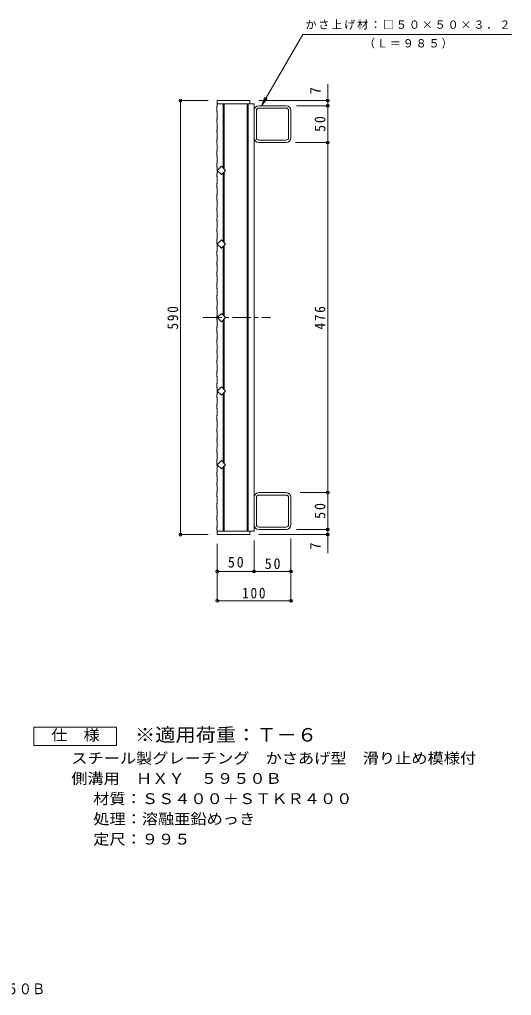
# Model space of a CAD drawing. Units: millimetres, scale not verified. Extents: x -853 to 831, y -687 to 679.
# Drawn here: x 162 to 831, y -687 to 640 of the extents above; entities that cross this region are included whole.
import ezdxf
from ezdxf.enums import TextEntityAlignment as Align

# ---------------------------------------------------------------- set-up
doc = ezdxf.new("R2010")
doc.units = ezdxf.units.MM
doc.header["$LTSCALE"] = 5
doc.header["$PDMODE"] = 32
doc.header["$PDSIZE"] = 4
doc.linetypes.add('CHAIN1', pattern=[8, 5, -1, 1, -1])
for name, color, linetype, lineweight in [('1-1_1-1ﾚｲﾔ', 2, 'Continuous', 9), ('1-2_1-2ﾚｲﾔ', 3, 'Continuous', 9), ('1-4_1-4ﾚｲﾔ', 7, 'Continuous', 9), ('F-4_F-4ﾚｲﾔ', 2, 'Continuous', 9)]:
    doc.layers.add(name, color=color, linetype=linetype, lineweight=lineweight)
doc.layers.add('F-5_F-5ﾚｲﾔ', color=2, linetype='Continuous')
doc.styles.add('ＭＳ ゴシック', font='')
doc.styles.get('ＭＳ ゴシック').set_extended_font_data('MS Gothic')

msp = doc.modelspace()

# ---------------------------------------------------------------- linework, layer by layer
at = {"layer": '1-1_1-1ﾚｲﾔ'}
for p, q in [((524.681, 523.022), (487.481, 523.022)), ((524.681, 519.822), (487.481, 519.822)), ((484.281, 479.422), (484.281, 516.622)), ((527.881, 479.422), (527.881, 516.622)), ((531.081, 479.422), (531.081, 516.622)), ((487.481, 476.222), (524.681, 476.222)), ((524.681, 473.022), (487.481, 473.022)), ((484.281, -9.378), (484.281, -46.578)), ((524.681, -2.978), (487.481, -2.978)), ((487.481, -6.178), (524.681, -6.178)), ((527.881, -9.378), (527.881, -46.578)), ((531.081, -9.378), (531.081, -46.578)), ((524.681, -49.778), (487.481, -49.778)), ((524.681, -52.978), (487.481, -52.978))]:
    msp.add_line(p, q, dxfattribs=at)
for centre, radius, start, end in [((487.481, 516.622), 6.4, 90, 180), ((487.481, 516.622), 3.2, 90, 180), ((524.681, 516.622), 6.4, 0, 90), ((524.681, 516.622), 3.2, 0, 90), ((487.481, 479.422), 6.4, 180, 270), ((487.481, 479.422), 3.2, 180, 270), ((524.681, 479.422), 6.4, 270, 0), ((524.681, 479.422), 3.2, 270, 0), ((487.481, -9.378), 6.4, 90, 180), ((487.481, -9.378), 3.2, 90, 180), ((524.681, -9.378), 6.4, 0, 90), ((524.681, -9.378), 3.2, 0, 90), ((487.481, -46.578), 6.4, 180, 270), ((487.481, -46.578), 3.2, 180, 270), ((524.681, -46.578), 3.2, 270, 0), ((524.681, -46.578), 6.4, 270, 0)]:
    msp.add_arc(centre, radius, start, end, dxfattribs=at)
at = {"layer": '1-2_1-2ﾚｲﾔ'}
for p, q in [((431.081, 522.289), (430.281, 521.771)), ((430.281, 515.055), (430.281, 521.771)), ((431.081, 530.022), (475.081, 530.022)), ((431.081, 522.289), (431.081, 530.022)), ((431.081, 525.522), (481.081, 525.522)), ((439.081, 438.336), (439.081, 525.522)), ((440.581, 436.836), (440.581, 525.522)), ((471.581, 525.522), (471.581, 330.022)), ((473.081, 525.522), (473.081, 330.022)), ((475.081, 530.022), (475.081, 525.522)), ((481.081, -55.478), (481.081, 525.522)), ((430.281, 515.055), (431.081, 514.537)), ((430.281, 504.895), (431.081, 505.413)), ((430.281, 500.055), (430.281, 504.895)), ((431.081, 514.537), (431.081, 505.413)), ((430.281, 500.055), (431.081, 499.537)), ((431.081, 499.537), (431.081, 490.413)), ((430.281, 489.895), (431.081, 490.413)), ((430.281, 489.895), (430.281, 486.93)), ((431.081, 486.413), (430.281, 486.93)), ((431.081, 486.413), (431.081, 477.289)), ((430.281, 476.771), (431.081, 477.289)), ((430.281, 476.771), (430.281, 471.93)), ((430.281, 471.93), (431.081, 471.413)), ((431.081, 471.413), (431.081, 462.289)), ((430.281, 461.771), (431.081, 462.289)), ((430.281, 461.771), (430.281, 455.055)), ((431.081, 454.537), (430.281, 455.055)), ((431.081, 454.537), (431.081, 445.413)), ((430.281, 444.895), (431.081, 445.413)), ((430.281, 440.055), (430.281, 444.895)), ((430.281, 440.055), (431.081, 439.537)), ((431.081, 439.537), (431.081, 430.413)), ((430.281, 429.895), (431.081, 430.413)), ((430.281, 429.895), (430.281, 426.93)), ((431.081, 426.413), (430.281, 426.93)), ((431.081, 426.413), (431.081, 417.289)), ((439.081, 338.336), (439.081, 431.708)), ((440.581, 336.836), (440.581, 433.208)), ((430.281, 416.771), (431.081, 417.289)), ((430.281, 416.771), (430.281, 411.93)), ((430.281, 411.93), (431.081, 411.413)), ((431.081, 411.413), (431.081, 402.289)), ((430.281, 401.771), (431.081, 402.289)), ((430.281, 401.771), (430.281, 395.055)), ((431.081, 394.537), (430.281, 395.055)), ((430.281, 384.895), (431.081, 385.413)), ((430.281, 380.055), (430.281, 384.895)), ((431.081, 394.537), (431.081, 385.413)), ((430.281, 380.055), (431.081, 379.537)), ((431.081, 379.537), (431.081, 370.413)), ((430.281, 369.895), (431.081, 370.413)), ((430.281, 369.895), (430.281, 366.93)), ((431.081, 366.413), (430.281, 366.93)), ((431.081, 366.413), (431.081, 357.289)), ((430.281, 356.771), (431.081, 357.289)), ((430.281, 356.771), (430.281, 351.93)), ((430.281, 351.93), (431.081, 351.413)), ((431.081, 351.413), (431.081, 342.289)), ((430.281, 341.771), (431.081, 342.289)), ((430.281, 341.771), (430.281, 335.055)), ((431.081, 334.537), (430.281, 335.055)), ((431.081, 334.537), (431.081, 325.413)), ((439.081, 285.022), (439.081, 331.708)), ((440.581, 285.022), (440.581, 333.208)), ((430.281, 324.895), (431.081, 325.413)), ((430.281, 320.055), (430.281, 324.895)), ((430.281, 320.055), (431.081, 319.537)), ((431.081, 319.537), (431.081, 310.413)), ((471.581, -55.478), (471.581, 330.022)), ((473.081, -55.478), (473.081, 330.022)), ((430.281, 309.895), (431.081, 310.413)), ((430.281, 309.895), (430.281, 306.93)), ((431.081, 306.413), (430.281, 306.93)), ((431.081, 306.413), (431.081, 297.289)), ((430.281, 296.771), (431.081, 297.289)), ((430.281, 296.771), (430.281, 291.93)), ((430.281, 291.93), (431.081, 291.413)), ((430.281, 281.771), (431.081, 282.289)), ((430.281, 281.771), (430.281, 275.055)), ((431.081, 291.413), (431.081, 282.289)), ((439.081, 285.022), (439.081, 238.336)), ((440.581, 285.022), (440.581, 236.836)), ((431.081, 274.537), (430.281, 275.055)), ((430.281, 264.895), (431.081, 265.413)), ((431.081, 274.537), (431.081, 265.413)), ((430.281, 260.055), (430.281, 264.895)), ((430.281, 260.055), (431.081, 259.537)), ((431.081, 259.537), (431.081, 250.413)), ((430.281, 249.895), (431.081, 250.413)), ((430.281, 249.895), (430.281, 246.93)), ((431.081, 246.413), (430.281, 246.93)), ((431.081, 246.413), (431.081, 237.289)), ((430.281, 236.771), (431.081, 237.289)), ((430.281, 236.771), (430.281, 231.93)), ((430.281, 231.93), (431.081, 231.413)), ((431.081, 231.413), (431.081, 222.289)), ((439.081, 231.708), (439.081, 138.336)), ((440.581, 233.208), (440.581, 136.836)), ((430.281, 221.771), (431.081, 222.289)), ((430.281, 221.771), (430.281, 215.055)), ((431.081, 214.537), (430.281, 215.055)), ((431.081, 214.537), (431.081, 205.413)), ((430.281, 204.895), (431.081, 205.413)), ((430.281, 200.055), (430.281, 204.895)), ((430.281, 200.055), (431.081, 199.537)), ((431.081, 199.537), (431.081, 190.413)), ((430.281, 189.895), (431.081, 190.413)), ((430.281, 189.895), (430.281, 186.93)), ((431.081, 186.413), (430.281, 186.93)), ((431.081, 186.413), (431.081, 177.289)), ((430.281, 176.771), (431.081, 177.289)), ((430.281, 176.771), (430.281, 171.93)), ((430.281, 171.93), (431.081, 171.413)), ((430.281, 161.771), (431.081, 162.289)), ((430.281, 161.771), (430.281, 155.055)), ((431.081, 171.413), (431.081, 162.289)), ((431.081, 154.537), (430.281, 155.055)), ((431.081, 154.537), (431.081, 145.413)), ((430.281, 144.895), (431.081, 145.413)), ((430.281, 140.055), (430.281, 144.895)), ((430.281, 140.055), (431.081, 139.537)), ((431.081, 139.537), (431.081, 130.413)), ((440.581, 133.208), (440.581, 36.836)), ((430.281, 129.895), (431.081, 130.413)), ((430.281, 129.895), (430.281, 126.93)), ((431.081, 126.413), (430.281, 126.93)), ((431.081, 126.413), (431.081, 117.289)), ((439.081, 131.708), (439.081, 38.336)), ((430.281, 116.771), (431.081, 117.289)), ((430.281, 116.771), (430.281, 111.93)), ((430.281, 111.93), (431.081, 111.413)), ((431.081, 111.413), (431.081, 102.289)), ((430.281, 101.771), (431.081, 102.289)), ((430.281, 101.771), (430.281, 95.055)), ((431.081, 94.537), (430.281, 95.055)), ((431.081, 94.537), (431.081, 85.413)), ((430.281, 84.895), (431.081, 85.413)), ((430.281, 80.055), (430.281, 84.895)), ((430.281, 80.055), (431.081, 79.537)), ((430.281, 69.895), (431.081, 70.413)), ((430.281, 69.895), (430.281, 66.93)), ((431.081, 66.413), (430.281, 66.93)), ((431.081, 79.537), (431.081, 70.413)), ((431.081, 66.413), (431.081, 57.289)), ((430.281, 56.771), (431.081, 57.289)), ((430.281, 56.771), (430.281, 51.93)), ((430.281, 51.93), (431.081, 51.413)), ((430.281, 41.771), (431.081, 42.289)), ((430.281, 41.771), (430.281, 35.055)), ((431.081, 51.413), (431.081, 42.289)), ((431.081, 34.537), (430.281, 35.055)), ((431.081, 34.537), (431.081, 25.413)), ((439.081, 31.708), (439.081, -55.478)), ((440.581, 33.208), (440.581, -55.478)), ((430.281, 24.895), (431.081, 25.413)), ((430.281, 20.055), (430.281, 24.895)), ((430.281, 20.055), (431.081, 19.537)), ((431.081, 19.537), (431.081, 10.413)), ((430.281, 9.895), (431.081, 10.413)), ((430.281, 9.895), (430.281, 6.93)), ((431.081, 6.413), (430.281, 6.93)), ((431.081, 6.413), (431.081, -2.711)), ((430.281, -3.229), (431.081, -2.711)), ((430.281, -3.229), (430.281, -8.07)), ((430.281, -8.07), (431.081, -8.587)), ((431.081, -8.587), (431.081, -17.711)), ((430.281, -18.229), (431.081, -17.711)), ((430.281, -18.229), (430.281, -24.945)), ((431.081, -25.463), (430.281, -24.945)), ((431.081, -25.463), (431.081, -34.587)), ((430.281, -35.105), (431.081, -34.587)), ((430.281, -39.945), (430.281, -35.105)), ((430.281, -39.945), (431.081, -40.463)), ((430.281, -50.105), (431.081, -49.587)), ((430.281, -50.105), (430.281, -53.07)), ((431.081, -40.463), (431.081, -49.587)), ((431.081, -53.587), (430.281, -53.07)), ((431.081, -53.587), (431.081, -59.978)), ((431.081, -55.478), (481.081, -55.478)), ((431.081, -59.978), (475.081, -59.978)), ((475.081, -59.978), (475.081, -55.478))]:
    msp.add_line(p, q, dxfattribs=at)
at = {"layer": '1-2_1-2ﾚｲﾔ', "linetype": 'CHAIN1'}
msp.add_line((411.669, 235.022), (503.472, 235.022), dxfattribs=at)
at = {"layer": '1-2_1-2ﾚｲﾔ'}
for points in [[(442.395, 435.022), (436.738, 429.365), (431.081, 435.022), (436.738, 440.679)], [(442.395, 335.022), (436.738, 329.365), (431.081, 335.022), (436.738, 340.679)], [(442.395, 235.022), (436.738, 240.679), (431.081, 235.022), (436.738, 229.365)], [(442.395, 135.022), (436.738, 140.679), (431.081, 135.022), (436.738, 129.365)], [(442.395, 35.022), (436.738, 40.679), (431.081, 35.022), (436.738, 29.365)]]:
    msp.add_lwpolyline(points, close=True, dxfattribs=at)
at = {"layer": '1-4_1-4ﾚｲﾔ'}
for p, q in [((491.081, 523.022), (547.084, 620.022)), ((830.636, 620.022), (547.084, 620.022)), ((581.081, -85.354), (581.081, 552.295)), ((491.081, 523.022), (495.865, 534.571)), ((491.081, 523.022), (498.691, 532.939)), ((418.581, 530.022), (379.581, 530.022)), ((381.081, -59.978), (381.081, 530.022)), ((487.581, 530.022), (582.581, 530.022)), ((538.581, 523.022), (582.581, 523.022)), ((537.181, 473.022), (582.581, 473.022)), ((543.581, -2.978), (582.581, -2.978)), ((538.581, -52.978), (582.581, -52.978)), ((418.581, -59.978), (379.581, -59.978)), ((487.581, -59.978), (582.581, -59.978)), ((531.081, -65.478), (531.081, -151.478)), ((431.081, -72.478), (431.081, -149.978)), ((481.081, -67.978), (481.081, -111.478)), ((431.081, -109.978), (531.081, -109.978)), ((431.081, -149.978), (531.081, -149.978))]:
    msp.add_line(p, q, dxfattribs=at)
for p in [(381.081, 530.022), (581.081, 530.022), (581.081, 523.022), (581.081, 473.022), (581.081, -2.978), (581.081, -52.978), (381.081, -59.978), (581.081, -59.978), (431.081, -109.978), (481.081, -109.978), (531.081, -109.978), (431.081, -149.978), (531.081, -149.978)]:
    msp.add_point(p, dxfattribs=at)
at = {"layer": 'F-4_F-4ﾚｲﾔ'}
msp.add_lwpolyline([(181.716, -346.756), (181.716, -321.756), (294.216, -321.756), (294.216, -346.756)], close=True, dxfattribs=at)

# ---------------------------------------------------------------- texts
at = {"layer": '1-4_1-4ﾚｲﾔ', "color": 2, "style": 'ＭＳ ゴシック'}
for p in [(576.081, 538.388), (576.081, -80.573)]:
    msp.add_text('7', height=14.66, rotation=90, dxfattribs=at).set_placement(p, align=Align.BOTTOM_LEFT)
at = {"layer": '1-4_1-4ﾚｲﾔ', "char_height": 11, "attachment_point": 7, "style": 'ＭＳ ゴシック'}
for s, insert in [('\\T1.17;かさ上げ材：□５０×５０×３．２', (550.843, 626.422)), ('\\T1.17;（Ｌ＝９８５）', (630.304, 600.802))]:
    msp.add_mtext(s, dxfattribs=dict(at, insert=insert))
at = {"layer": '1-4_1-4ﾚｲﾔ', "color": 2, "char_height": 14.66, "attachment_point": 7, "rotation": 90, "style": 'ＭＳ ゴシック'}
for s, insert in [('\\T1.27;\\W0.95;50', (578.081, 487.397)), ('\\T1.27;\\W0.9;590', (378.081, 218.772)), ('\\T1.27;\\W0.9;476', (578.081, 218.772)), ('\\T1.27;\\W0.95;50', (578.081, -38.603))]:
    msp.add_mtext(s, dxfattribs=dict(at, insert=insert))
at = {"layer": '1-4_1-4ﾚｲﾔ', "color": 2, "char_height": 14.66, "attachment_point": 7, "style": 'ＭＳ ゴシック'}
for s, insert in [('\\T1.27;\\W0.95;50', (445.456, -104.978)), ('\\T1.27;\\W0.95;50', (495.456, -106.978)), ('\\T1.27;\\W0.9;100', (464.831, -146.978))]:
    msp.add_mtext(s, dxfattribs=dict(at, insert=insert))
at = {"layer": 'F-4_F-4ﾚｲﾔ', "style": 'ＭＳ ゴシック', "width": 1.1}
for s, p in [('仕\u3000様', (205.466, -344.256)), ('スチール製グレーチング\u3000かさあげ型\u3000滑り止め模様付', (232.76, -375.716)), ('側溝用\u3000ＨＸＹ\u3000５９５０Ｂ', (232.76, -403.217)), ('材質：ＳＳ４００＋ＳＴＫＲ４００', (262.617, -430.715)), ('処理：溶融亜鉛めっき', (262.617, -458.216)), ('定尺：９９５', (262.617, -485.716))]:
    msp.add_text(s, height=14.66, dxfattribs=at).set_placement(p, align=Align.BOTTOM_LEFT)
at = {"layer": 'F-5_F-5ﾚｲﾔ', "color": 3, "style": 'ＭＳ ゴシック', "width": 1.1}
msp.add_text('※適用荷重：Ｔ－６', height=18.33, dxfattribs=at).set_placement((319.216, -346.756), align=Align.BOTTOM_LEFT)
at = {"layer": 'F-5_F-5ﾚｲﾔ', "style": 'ＭＳ ゴシック', "width": 0.9}
msp.add_text('側溝用\u3000ＨＸＹ\u3000５９５０Ｂ', height=14.66, dxfattribs=at).set_placement((-36.545, -689.202), align=Align.BOTTOM_LEFT)

doc.saveas('drawing.dxf')
